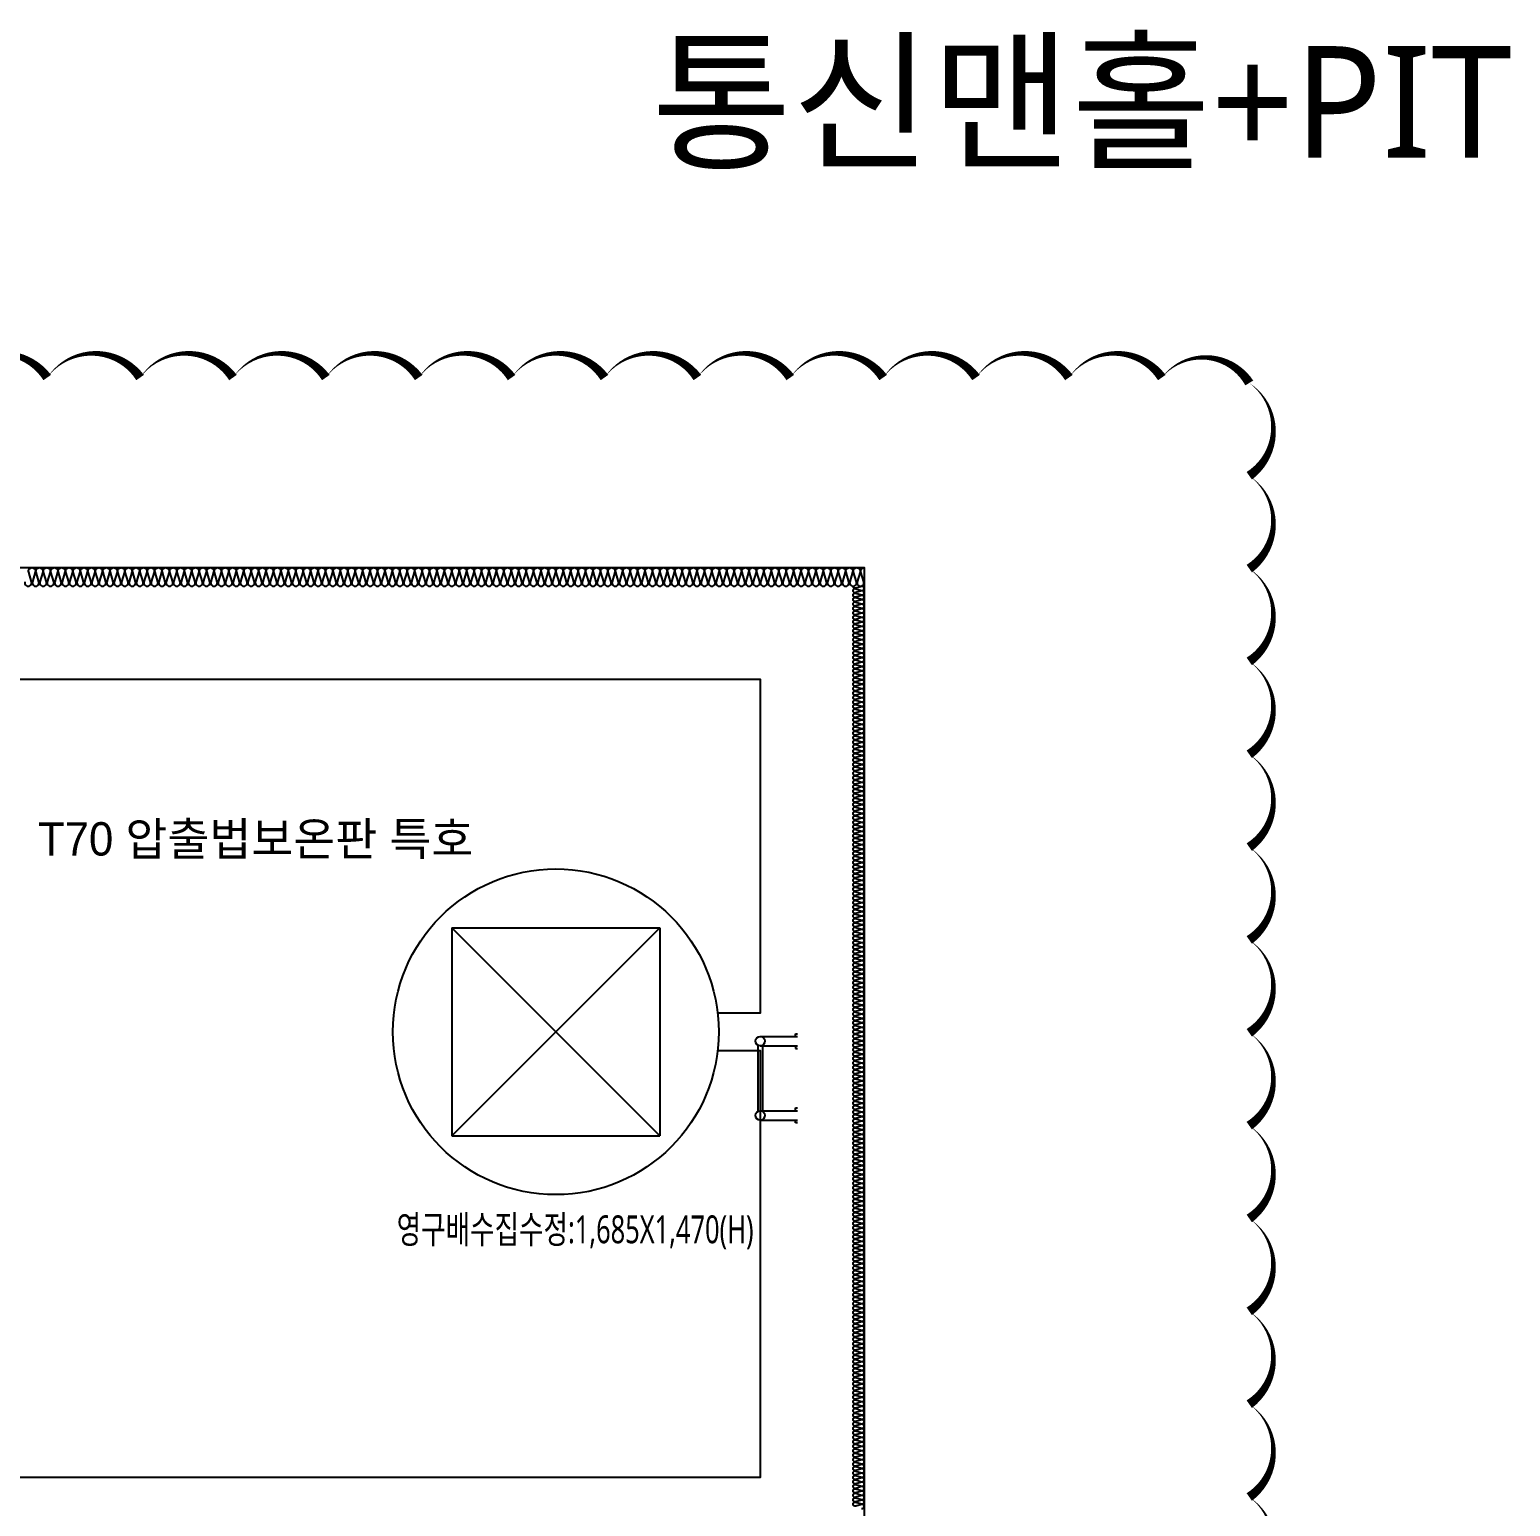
# Model space of a CAD drawing. Header units: millimetres. Extents: x 87841 to 185159, y 39599 to 152003.
# Drawn here: x 94321 to 102292, y 144049 to 152003 of the extents above; entities that cross this region are included whole.
import ezdxf
from ezdxf.enums import TextEntityAlignment as Align

# ---------------------------------------------------------------- set-up
doc = ezdxf.new("R2010")
doc.units = ezdxf.units.MM
doc.header["$LTSCALE"] = 300
for name, color, linetype in [('A-OPEN', 1, 'Continuous'), ('ISL', 251, 'Continuous'), ('슬래브라인', 7, 'Continuous'), ('철제사다리', 6, 'Continuous'), ('트랜치', 8, 'Continuous')]:
    doc.layers.add(name, color=color, linetype=linetype)
doc.layers.add('NOPLOT', color=191, linetype='Continuous', plot=False)
doc.layers.add('NOPLOT-TEXT', color=41, linetype='Continuous', plot=False)
doc.styles.add('200-06. 단열흡음계획도$0$200-06.단열흡음계획도$0$Gtx', font='Dotum.ttf')
doc.styles.add('맑은고딕', font='malgun.ttf')

# ---------------------------------------------------------------- blocks, each defined once
blk = doc.blocks.new('A$C61475c86')
at = {"layer": 'A-OPEN'}
for p, q in [((358.6, 612.7), (1478.6, 1732.6)), ((358.6, 1732.6), (1478.6, 612.7))]:
    blk.add_line(p, q, dxfattribs=at)
at = {"layer": '슬래브라인'}
for p, q in [((358.6, 1732.6), (358.6, 612.7)), ((358.6, 1732.6), (1478.6, 1732.6)), ((1478.6, 1732.6), (1478.6, 612.7)), ((358.6, 612.7), (1478.6, 612.7))]:
    blk.add_line(p, q, dxfattribs=at)
blk.add_circle((918.6, 1172.7), 877, dxfattribs=at)
at = {"layer": 'NOPLOT-TEXT', "style": '맑은고딕', "width": 0.7}
blk.add_text('영구배수집수정:1,685X1,470(H)', height=150, dxfattribs=at).set_placement((1022.4, 109), align=Align.MIDDLE_CENTER)

msp = doc.modelspace()

# ---------------------------------------------------------------- linework, layer by layer
at = {"layer": 'ISL', "elevation": 0}
msp.add_lwpolyline([(92053.6, 149105), (98813.6, 149105), (98813.6, 140545), (92053.6, 140545)], close=True, dxfattribs=at)
for points in [[(94295.9, 149029.3, 1.372593), (94331.3, 149029.3), (94315.9, 149080.8, -0.509267), (94333.6, 149105, -0.509267), (94351.3, 149080.8), (94335.9, 149029.3, 1.372593), (94371.3, 149029.3), (94355.9, 149080.8, -0.509267), (94373.6, 149105, -0.509267), (94391.3, 149080.8), (94375.9, 149029.3, 1.372593), (94411.3, 149029.3), (94395.9, 149080.8, -0.509267), (94413.6, 149105, -0.509267), (94431.3, 149080.8), (94415.9, 149029.3, 1.372593), (94451.3, 149029.3), (94435.9, 149080.8, -0.509267), (94453.6, 149105, -0.509267), (94471.3, 149080.8), (94455.9, 149029.3, 1.372593), (94491.3, 149029.3), (94475.9, 149080.8, -0.509267), (94493.6, 149105, -0.509267), (94511.3, 149080.8), (94495.9, 149029.3, 1.372593), (94531.3, 149029.3), (94515.9, 149080.8, -0.509267), (94533.6, 149105, -0.509267), (94551.3, 149080.8), (94535.9, 149029.3, 1.372593), (94571.3, 149029.3), (94555.9, 149080.8, -0.509267), (94573.6, 149105, -0.509267), (94591.3, 149080.8), (94575.9, 149029.3, 1.372593), (94611.3, 149029.3), (94595.9, 149080.8, -0.509267), (94613.6, 149105, -0.509267), (94631.3, 149080.8), (94615.9, 149029.3, 1.372593), (94651.3, 149029.3), (94635.9, 149080.8, -0.509267), (94653.6, 149105, -0.509267), (94671.3, 149080.8), (94655.9, 149029.3, 1.372593), (94691.3, 149029.3), (94675.9, 149080.8, -0.509267), (94693.6, 149105, -0.509267), (94711.3, 149080.8), (94695.9, 149029.3, 1.372593), (94731.3, 149029.3), (94715.9, 149080.8, -0.509267), (94733.6, 149105, -0.509267), (94751.3, 149080.8), (94735.9, 149029.3, 1.372593), (94771.3, 149029.3), (94755.9, 149080.8, -0.509267), (94773.6, 149105, -0.509267), (94791.3, 149080.8), (94775.9, 149029.3, 1.372593), (94811.3, 149029.3), (94795.9, 149080.8, -0.509267), (94813.6, 149105, -0.509267), (94831.3, 149080.8), (94815.9, 149029.3, 1.372593), (94851.3, 149029.3), (94835.9, 149080.8, -0.509267), (94853.6, 149105, -0.509267), (94871.3, 149080.8), (94855.9, 149029.3, 1.372593), (94891.3, 149029.3), (94875.9, 149080.8, -0.509267), (94893.6, 149105, -0.509267), (94911.3, 149080.8), (94895.9, 149029.3, 1.372593), (94931.3, 149029.3), (94915.9, 149080.8, -0.509267), (94933.6, 149105, -0.509267), (94951.3, 149080.8), (94935.9, 149029.3, 1.372593), (94971.3, 149029.3), (94955.9, 149080.8, -0.509267), (94973.6, 149105, -0.509267), (94991.3, 149080.8), (94975.9, 149029.3, 1.372593), (95011.3, 149029.3), (94995.9, 149080.8, -0.509267), (95013.6, 149105, -0.509267), (95031.3, 149080.8), (95015.9, 149029.3, 1.372593), (95051.3, 149029.3), (95035.9, 149080.8, -0.509267), (95053.6, 149105, -0.509267), (95071.3, 149080.8), (95055.9, 149029.3, 1.372593), (95091.3, 149029.3), (95075.9, 149080.8, -0.509267), (95093.6, 149105, -0.509267), (95111.3, 149080.8), (95095.9, 149029.3, 1.372593), (95131.3, 149029.3), (95115.9, 149080.8, -0.509267), (95133.6, 149105, -0.509267), (95151.3, 149080.8), (95135.9, 149029.3, 1.372593), (95171.3, 149029.3), (95155.9, 149080.8, -0.509267), (95173.6, 149105, -0.509267), (95191.3, 149080.8), (95175.9, 149029.3, 1.372593), (95211.3, 149029.3), (95195.9, 149080.8, -0.509267), (95213.6, 149105, -0.509267), (95231.3, 149080.8), (95215.9, 149029.3, 1.372593), (95251.3, 149029.3), (95235.9, 149080.8, -0.509267), (95253.6, 149105, -0.509267), (95271.3, 149080.8), (95255.9, 149029.3, 1.372593), (95291.3, 149029.3), (95275.9, 149080.8, -0.509267), (95293.6, 149105, -0.509267), (95311.3, 149080.8), (95295.9, 149029.3, 1.372593), (95331.3, 149029.3), (95315.9, 149080.8, -0.509267), (95333.6, 149105, -0.509267), (95351.3, 149080.8), (95335.9, 149029.3, 1.372593), (95371.3, 149029.3), (95355.9, 149080.8, -0.509267), (95373.6, 149105, -0.509267), (95391.3, 149080.8), (95375.9, 149029.3, 1.372593), (95411.3, 149029.3), (95395.9, 149080.8, -0.509267), (95413.6, 149105, -0.509267), (95431.3, 149080.8), (95415.9, 149029.3, 1.372593), (95451.3, 149029.3), (95435.9, 149080.8, -0.509267), (95453.6, 149105, -0.509267), (95471.3, 149080.8), (95455.9, 149029.3, 1.372593), (95491.3, 149029.3), (95475.9, 149080.8, -0.509267), (95493.6, 149105, -0.509267), (95511.3, 149080.8), (95495.9, 149029.3, 1.372593), (95531.3, 149029.3), (95515.9, 149080.8, -0.509267), (95533.6, 149105, -0.509267), (95551.3, 149080.8), (95535.9, 149029.3, 1.372593), (95571.3, 149029.3), (95555.9, 149080.8, -0.509267), (95573.6, 149105, -0.509267), (95591.3, 149080.8), (95575.9, 149029.3, 1.372593), (95611.3, 149029.3), (95595.9, 149080.8, -0.509267), (95613.6, 149105, -0.509267), (95631.3, 149080.8), (95615.9, 149029.3, 1.372593), (95651.3, 149029.3), (95635.9, 149080.8, -0.509267), (95653.6, 149105, -0.509267), (95671.3, 149080.8), (95655.9, 149029.3, 1.372593), (95691.3, 149029.3), (95675.9, 149080.8, -0.509267), (95693.6, 149105, -0.509267), (95711.3, 149080.8), (95695.9, 149029.3, 1.372593), (95731.3, 149029.3), (95715.9, 149080.8, -0.509267), (95733.6, 149105, -0.509267), (95751.3, 149080.8), (95735.9, 149029.3, 1.372593), (95771.3, 149029.3), (95755.9, 149080.8, -0.509267), (95773.6, 149105, -0.509267), (95791.3, 149080.8), (95775.9, 149029.3, 1.372593), (95811.3, 149029.3), (95795.9, 149080.8, -0.509267), (95813.6, 149105, -0.509267), (95831.3, 149080.8), (95815.9, 149029.3, 1.372593), (95851.3, 149029.3), (95835.9, 149080.8, -0.509267), (95853.6, 149105, -0.509267), (95871.3, 149080.8), (95855.9, 149029.3, 1.372593), (95891.3, 149029.3), (95875.9, 149080.8, -0.509267), (95893.6, 149105, -0.509267), (95911.3, 149080.8), (95895.9, 149029.3, 1.372593), (95931.3, 149029.3), (95915.9, 149080.8, -0.509267), (95933.6, 149105, -0.509267), (95951.3, 149080.8), (95935.9, 149029.3, 1.372593), (95971.3, 149029.3), (95955.9, 149080.8, -0.509267), (95973.6, 149105, -0.509267), (95991.3, 149080.8), (95975.9, 149029.3, 1.372593), (96011.3, 149029.3), (95995.9, 149080.8, -0.509267), (96013.6, 149105, -0.509267), (96031.3, 149080.8), (96015.9, 149029.3, 1.372593), (96051.3, 149029.3), (96035.9, 149080.8, -0.509267), (96053.6, 149105, -0.509267), (96071.3, 149080.8), (96055.9, 149029.3, 1.372593), (96091.3, 149029.3), (96075.9, 149080.8, -0.509267), (96093.6, 149105, -0.509267), (96111.3, 149080.8), (96095.9, 149029.3, 1.372593), (96131.3, 149029.3), (96115.9, 149080.8, -0.509267), (96133.6, 149105, -0.509267), (96151.3, 149080.8), (96135.9, 149029.3, 1.372593), (96171.3, 149029.3), (96155.9, 149080.8, -0.509267), (96173.6, 149105, -0.509267), (96191.3, 149080.8), (96175.9, 149029.3, 1.372593), (96211.3, 149029.3), (96195.9, 149080.8, -0.509267), (96213.6, 149105, -0.509267), (96231.3, 149080.8), (96215.9, 149029.3, 1.372593), (96251.3, 149029.3), (96235.9, 149080.8, -0.509267), (96253.6, 149105, -0.509267), (96271.3, 149080.8), (96255.9, 149029.3, 1.372593), (96291.3, 149029.3), (96275.9, 149080.8, -0.509267), (96293.6, 149105, -0.509267), (96311.3, 149080.8), (96295.9, 149029.3, 1.372593), (96331.3, 149029.3), (96315.9, 149080.8, -0.509267), (96333.6, 149105, -0.509267), (96351.3, 149080.8), (96335.9, 149029.3, 1.372593), (96371.3, 149029.3), (96355.9, 149080.8, -0.509267), (96373.6, 149105, -0.509267), (96391.3, 149080.8), (96375.9, 149029.3, 1.372593), (96411.3, 149029.3), (96395.9, 149080.8, -0.509267), (96413.6, 149105, -0.509267), (96431.3, 149080.8), (96415.9, 149029.3, 1.372593), (96451.3, 149029.3), (96435.9, 149080.8, -0.509267), (96453.6, 149105, -0.509267), (96471.3, 149080.8), (96455.9, 149029.3, 1.372593), (96491.3, 149029.3), (96475.9, 149080.8, -0.509267), (96493.6, 149105, -0.509267), (96511.3, 149080.8), (96495.9, 149029.3, 1.372593), (96531.3, 149029.3), (96515.9, 149080.8, -0.509267), (96533.6, 149105, -0.509267), (96551.3, 149080.8), (96535.9, 149029.3, 1.372593), (96571.3, 149029.3), (96555.9, 149080.8, -0.509267), (96573.6, 149105, -0.509267), (96591.3, 149080.8), (96575.9, 149029.3, 1.372593), (96611.3, 149029.3), (96595.9, 149080.8, -0.509267), (96613.6, 149105, -0.509267), (96631.3, 149080.8), (96615.9, 149029.3, 1.372593), (96651.3, 149029.3), (96635.9, 149080.8, -0.509267), (96653.6, 149105, -0.509267), (96671.3, 149080.8), (96655.9, 149029.3, 1.372593), (96691.3, 149029.3), (96675.9, 149080.8, -0.509267), (96693.6, 149105, -0.509267), (96711.3, 149080.8), (96695.9, 149029.3, 1.372593), (96731.3, 149029.3), (96715.9, 149080.8, -0.509267), (96733.6, 149105, -0.509267), (96751.3, 149080.8), (96735.9, 149029.3, 1.372593), (96771.3, 149029.3), (96755.9, 149080.8, -0.509267), (96773.6, 149105, -0.509267), (96791.3, 149080.8), (96775.9, 149029.3, 1.372593), (96811.3, 149029.3), (96795.9, 149080.8, -0.509267), (96813.6, 149105, -0.509267), (96831.3, 149080.8), (96815.9, 149029.3, 1.372593), (96851.3, 149029.3), (96835.9, 149080.8, -0.509267), (96853.6, 149105, -0.509267), (96871.3, 149080.8), (96855.9, 149029.3, 1.372593), (96891.3, 149029.3), (96875.9, 149080.8, -0.509267), (96893.6, 149105, -0.509267), (96911.3, 149080.8), (96895.9, 149029.3, 1.372593), (96931.3, 149029.3), (96915.9, 149080.8, -0.509267), (96933.6, 149105, -0.509267), (96951.3, 149080.8), (96935.9, 149029.3, 1.372593), (96971.3, 149029.3), (96955.9, 149080.8, -0.509267), (96973.6, 149105, -0.509267), (96991.3, 149080.8), (96975.9, 149029.3, 1.372593), (97011.3, 149029.3), (96995.9, 149080.8, -0.509267), (97013.6, 149105, -0.509267), (97031.3, 149080.8), (97015.9, 149029.3, 1.372593), (97051.3, 149029.3), (97035.9, 149080.8, -0.509267), (97053.6, 149105, -0.509267), (97071.3, 149080.8), (97055.9, 149029.3, 1.372593), (97091.3, 149029.3), (97075.9, 149080.8, -0.509267), (97093.6, 149105, -0.509267), (97111.3, 149080.8), (97095.9, 149029.3, 1.372593), (97131.3, 149029.3), (97115.9, 149080.8, -0.509267), (97133.6, 149105, -0.509267), (97151.3, 149080.8), (97135.9, 149029.3, 1.372593), (97171.3, 149029.3), (97155.9, 149080.8, -0.509267), (97173.6, 149105, -0.509267), (97191.3, 149080.8), (97175.9, 149029.3, 1.372593), (97211.3, 149029.3), (97195.9, 149080.8, -0.509267), (97213.6, 149105, -0.509267), (97231.3, 149080.8), (97215.9, 149029.3, 1.372593), (97251.3, 149029.3), (97235.9, 149080.8, -0.509267), (97253.6, 149105, -0.509267), (97271.3, 149080.8), (97255.9, 149029.3, 1.372593), (97291.3, 149029.3), (97275.9, 149080.8, -0.509267), (97293.6, 149105, -0.509267), (97311.3, 149080.8), (97295.9, 149029.3, 1.372593), (97331.3, 149029.3), (97315.9, 149080.8, -0.509267), (97333.6, 149105, -0.509267), (97351.3, 149080.8), (97335.9, 149029.3, 1.372593), (97371.3, 149029.3), (97355.9, 149080.8, -0.509267), (97373.6, 149105, -0.509267), (97391.3, 149080.8), (97375.9, 149029.3, 1.372593), (97411.3, 149029.3), (97395.9, 149080.8, -0.509267), (97413.6, 149105, -0.509267), (97431.3, 149080.8), (97415.9, 149029.3, 1.372593), (97451.3, 149029.3), (97435.9, 149080.8, -0.509267), (97453.6, 149105, -0.509267), (97471.3, 149080.8), (97455.9, 149029.3, 1.372593), (97491.3, 149029.3), (97475.9, 149080.8, -0.509267), (97493.6, 149105, -0.509267), (97511.3, 149080.8), (97495.9, 149029.3, 1.372593), (97531.3, 149029.3), (97515.9, 149080.8, -0.509267), (97533.6, 149105, -0.509267), (97551.3, 149080.8), (97535.9, 149029.3, 1.372593), (97571.3, 149029.3), (97555.9, 149080.8, -0.509267), (97573.6, 149105, -0.509267), (97591.3, 149080.8), (97575.9, 149029.3, 1.372593), (97611.3, 149029.3), (97595.9, 149080.8, -0.509267), (97613.6, 149105, -0.509267), (97631.3, 149080.8), (97615.9, 149029.3, 1.372593), (97651.3, 149029.3), (97635.9, 149080.8, -0.509267), (97653.6, 149105, -0.509267), (97671.3, 149080.8), (97655.9, 149029.3, 1.372593), (97691.3, 149029.3), (97675.9, 149080.8, -0.509267), (97693.6, 149105, -0.509267), (97711.3, 149080.8), (97695.9, 149029.3, 1.372593), (97731.3, 149029.3), (97715.9, 149080.8, -0.509267), (97733.6, 149105, -0.509267), (97751.3, 149080.8), (97735.9, 149029.3, 1.372593), (97771.3, 149029.3), (97755.9, 149080.8, -0.509267), (97773.6, 149105, -0.509267), (97791.3, 149080.8), (97775.9, 149029.3, 1.372593), (97811.3, 149029.3), (97795.9, 149080.8, -0.509267), (97813.6, 149105, -0.509267), (97831.3, 149080.8), (97815.9, 149029.3, 1.372593), (97851.3, 149029.3), (97835.9, 149080.8, -0.509267), (97853.6, 149105, -0.509267), (97871.3, 149080.8), (97855.9, 149029.3, 1.372593), (97891.3, 149029.3), (97875.9, 149080.8, -0.509267), (97893.6, 149105, -0.509267), (97911.3, 149080.8), (97895.9, 149029.3, 1.372593), (97931.3, 149029.3), (97915.9, 149080.8, -0.509267), (97933.6, 149105, -0.509267), (97951.3, 149080.8), (97935.9, 149029.3, 1.372593), (97971.3, 149029.3), (97955.9, 149080.8, -0.509267), (97973.6, 149105, -0.509267), (97991.3, 149080.8), (97975.9, 149029.3, 1.372593), (98011.3, 149029.3), (97995.9, 149080.8, -0.509267), (98013.6, 149105, -0.509267), (98031.3, 149080.8), (98015.9, 149029.3, 1.372593), (98051.3, 149029.3), (98035.9, 149080.8, -0.509267), (98053.6, 149105, -0.509267), (98071.3, 149080.8), (98055.9, 149029.3, 1.372593), (98091.3, 149029.3), (98075.9, 149080.8, -0.509267), (98093.6, 149105, -0.509267), (98111.3, 149080.8), (98095.9, 149029.3, 1.372593), (98131.3, 149029.3), (98115.9, 149080.8, -0.509267), (98133.6, 149105, -0.509267), (98151.3, 149080.8), (98135.9, 149029.3, 1.372593), (98171.3, 149029.3), (98155.9, 149080.8, -0.509267), (98173.6, 149105, -0.509267), (98191.3, 149080.8), (98175.9, 149029.3, 1.372593), (98211.3, 149029.3), (98195.9, 149080.8, -0.509267), (98213.6, 149105, -0.509267), (98231.3, 149080.8), (98215.9, 149029.3, 1.372593), (98251.3, 149029.3), (98235.9, 149080.8, -0.509267), (98253.6, 149105, -0.509267), (98271.3, 149080.8), (98255.9, 149029.3, 1.372593), (98291.3, 149029.3), (98275.9, 149080.8, -0.509267), (98293.6, 149105, -0.509267), (98311.3, 149080.8), (98295.9, 149029.3, 1.372593), (98331.3, 149029.3), (98315.9, 149080.8, -0.509267), (98333.6, 149105, -0.509267), (98351.3, 149080.8), (98335.9, 149029.3, 1.372593), (98371.3, 149029.3), (98355.9, 149080.8, -0.509267), (98373.6, 149105, -0.509267), (98391.3, 149080.8), (98375.9, 149029.3, 1.372593), (98411.3, 149029.3), (98395.9, 149080.8, -0.509267), (98413.6, 149105, -0.509267), (98431.3, 149080.8), (98415.9, 149029.3, 1.372593), (98451.3, 149029.3), (98435.9, 149080.8, -0.509267), (98453.6, 149105, -0.509267), (98471.3, 149080.8), (98455.9, 149029.3, 1.372593), (98491.3, 149029.3), (98475.9, 149080.8, -0.509267), (98493.6, 149105, -0.509267), (98511.3, 149080.8), (98495.9, 149029.3, 1.372593), (98531.3, 149029.3), (98515.9, 149080.8, -0.509267), (98533.6, 149105, -0.509267), (98551.3, 149080.8), (98535.9, 149029.3, 1.372593), (98571.3, 149029.3), (98555.9, 149080.8, -0.509267), (98573.6, 149105, -0.509267), (98591.3, 149080.8), (98575.9, 149029.3, 1.372593), (98611.3, 149029.3), (98595.9, 149080.8, -0.509267), (98613.6, 149105, -0.509267), (98631.3, 149080.8), (98615.9, 149029.3, 1.372593), (98651.3, 149029.3), (98635.9, 149080.8, -0.509267), (98653.6, 149105, -0.509267), (98671.3, 149080.8), (98655.9, 149029.3, 1.372593), (98691.3, 149029.3), (98675.9, 149080.8, -0.509267), (98693.6, 149105, -0.509267), (98711.3, 149080.8), (98695.9, 149029.3, 1.372593), (98731.3, 149029.3), (98715.9, 149080.8, -0.509267), (98733.6, 149105, -0.509267), (98751.3, 149080.8), (98735.9, 149029.3, 1.372593), (98771.3, 149029.3), (98755.9, 149080.8, -0.509267), (98773.6, 149105, -0.509267), (98791.3, 149080.8), (98775.9, 149029.3, 1.372593), (98811.3, 149029.3), (98795.9, 149080.8, -0.509267), (98813.6, 149105)], [(98799, 144038.4, 1.372593), (98799, 144059.6), (98768.1, 144050.4, -0.509267), (98753.6, 144061, -0.509267), (98768.1, 144071.6), (98799, 144062.4, 1.372593), (98799, 144083.6), (98768.1, 144074.4, -0.509267), (98753.6, 144085, -0.509267), (98768.1, 144095.6), (98799, 144086.4, 1.372593), (98799, 144107.6), (98768.1, 144098.4, -0.509267), (98753.6, 144109, -0.509267), (98768.1, 144119.6), (98799, 144110.4, 1.372593), (98799, 144131.6), (98768.1, 144122.4, -0.509267), (98753.6, 144133, -0.509267), (98768.1, 144143.6), (98799, 144134.4, 1.372593), (98799, 144155.6), (98768.1, 144146.4, -0.509267), (98753.6, 144157, -0.509267), (98768.1, 144167.6), (98799, 144158.4, 1.372593), (98799, 144179.6), (98768.1, 144170.4, -0.509267), (98753.6, 144181, -0.509267), (98768.1, 144191.6), (98799, 144182.4, 1.372593), (98799, 144203.6), (98768.1, 144194.4, -0.509267), (98753.6, 144205, -0.509267), (98768.1, 144215.6), (98799, 144206.4, 1.372593), (98799, 144227.6), (98768.1, 144218.4, -0.509267), (98753.6, 144229, -0.509267), (98768.1, 144239.6), (98799, 144230.4, 1.372593), (98799, 144251.6), (98768.1, 144242.4, -0.509267), (98753.6, 144253, -0.509267), (98768.1, 144263.6), (98799, 144254.4, 1.372593), (98799, 144275.6), (98768.1, 144266.4, -0.509267), (98753.6, 144277, -0.509267), (98768.1, 144287.6), (98799, 144278.4, 1.372593), (98799, 144299.6), (98768.1, 144290.4, -0.509267), (98753.6, 144301, -0.509267), (98768.1, 144311.6), (98799, 144302.4, 1.372593), (98799, 144323.6), (98768.1, 144314.4, -0.509267), (98753.6, 144325, -0.509267), (98768.1, 144335.6), (98799, 144326.4, 1.372593), (98799, 144347.6), (98768.1, 144338.4, -0.509267), (98753.6, 144349, -0.509267), (98768.1, 144359.6), (98799, 144350.4, 1.372593), (98799, 144371.6), (98768.1, 144362.4, -0.509267), (98753.6, 144373, -0.509267), (98768.1, 144383.6), (98799, 144374.4, 1.372593), (98799, 144395.6), (98768.1, 144386.4, -0.509267), (98753.6, 144397, -0.509267), (98768.1, 144407.6), (98799, 144398.4, 1.372593), (98799, 144419.6), (98768.1, 144410.4, -0.509267), (98753.6, 144421, -0.509267), (98768.1, 144431.6), (98799, 144422.4, 1.372593), (98799, 144443.6), (98768.1, 144434.4, -0.509267), (98753.6, 144445, -0.509267), (98768.1, 144455.6), (98799, 144446.4, 1.372593), (98799, 144467.6), (98768.1, 144458.4, -0.509267), (98753.6, 144469, -0.509267), (98768.1, 144479.6), (98799, 144470.4, 1.372593), (98799, 144491.6), (98768.1, 144482.4, -0.509267), (98753.6, 144493, -0.509267), (98768.1, 144503.6), (98799, 144494.4, 1.372593), (98799, 144515.6), (98768.1, 144506.4, -0.509267), (98753.6, 144517, -0.509267), (98768.1, 144527.6), (98799, 144518.4, 1.372593), (98799, 144539.6), (98768.1, 144530.4, -0.509267), (98753.6, 144541, -0.509267), (98768.1, 144551.6), (98799, 144542.4, 1.372593), (98799, 144563.6), (98768.1, 144554.4, -0.509267), (98753.6, 144565, -0.509267), (98768.1, 144575.6), (98799, 144566.4, 1.372593), (98799, 144587.6), (98768.1, 144578.4, -0.509267), (98753.6, 144589, -0.509267), (98768.1, 144599.6), (98799, 144590.4, 1.372593), (98799, 144611.6), (98768.1, 144602.4, -0.509267), (98753.6, 144613, -0.509267), (98768.1, 144623.6), (98799, 144614.4, 1.372593), (98799, 144635.6), (98768.1, 144626.4, -0.509267), (98753.6, 144637, -0.509267), (98768.1, 144647.6), (98799, 144638.4, 1.372593), (98799, 144659.6), (98768.1, 144650.4, -0.509267), (98753.6, 144661, -0.509267), (98768.1, 144671.6), (98799, 144662.4, 1.372593), (98799, 144683.6), (98768.1, 144674.4, -0.509267), (98753.6, 144685, -0.509267), (98768.1, 144695.6), (98799, 144686.4, 1.372593), (98799, 144707.6), (98768.1, 144698.4, -0.509267), (98753.6, 144709, -0.509267), (98768.1, 144719.6), (98799, 144710.4, 1.372593), (98799, 144731.6), (98768.1, 144722.4, -0.509267), (98753.6, 144733, -0.509267), (98768.1, 144743.6), (98799, 144734.4, 1.372593), (98799, 144755.6), (98768.1, 144746.4, -0.509267), (98753.6, 144757, -0.509267), (98768.1, 144767.6), (98799, 144758.4, 1.372593), (98799, 144779.6), (98768.1, 144770.4, -0.509267), (98753.6, 144781, -0.509267), (98768.1, 144791.6), (98799, 144782.4, 1.372593), (98799, 144803.6), (98768.1, 144794.4, -0.509267), (98753.6, 144805, -0.509267), (98768.1, 144815.6), (98799, 144806.4, 1.372593), (98799, 144827.6), (98768.1, 144818.4, -0.509267), (98753.6, 144829, -0.509267), (98768.1, 144839.6), (98799, 144830.4, 1.372593), (98799, 144851.6), (98768.1, 144842.4, -0.509267), (98753.6, 144853, -0.509267), (98768.1, 144863.6), (98799, 144854.4, 1.372593), (98799, 144875.6), (98768.1, 144866.4, -0.509267), (98753.6, 144877, -0.509267), (98768.1, 144887.6), (98799, 144878.4, 1.372593), (98799, 144899.6), (98768.1, 144890.4, -0.509267), (98753.6, 144901, -0.509267), (98768.1, 144911.6), (98799, 144902.4, 1.372593), (98799, 144923.6), (98768.1, 144914.4, -0.509267), (98753.6, 144925, -0.509267), (98768.1, 144935.6), (98799, 144926.4, 1.372593), (98799, 144947.6), (98768.1, 144938.4, -0.509267), (98753.6, 144949, -0.509267), (98768.1, 144959.6), (98799, 144950.4, 1.372593), (98799, 144971.6), (98768.1, 144962.4, -0.509267), (98753.6, 144973, -0.509267), (98768.1, 144983.6), (98799, 144974.4, 1.372593), (98799, 144995.6), (98768.1, 144986.4, -0.509267), (98753.6, 144997, -0.509267), (98768.1, 145007.6), (98799, 144998.4, 1.372593), (98799, 145019.6), (98768.1, 145010.4, -0.509267), (98753.6, 145021, -0.509267), (98768.1, 145031.6), (98799, 145022.4, 1.372593), (98799, 145043.6), (98768.1, 145034.4, -0.509267), (98753.6, 145045, -0.509267), (98768.1, 145055.6), (98799, 145046.4, 1.372593), (98799, 145067.6), (98768.1, 145058.4, -0.509267), (98753.6, 145069, -0.509267), (98768.1, 145079.6), (98799, 145070.4, 1.372593), (98799, 145091.6), (98768.1, 145082.4, -0.509267), (98753.6, 145093, -0.509267), (98768.1, 145103.6), (98799, 145094.4, 1.372593), (98799, 145115.6), (98768.1, 145106.4, -0.509267), (98753.6, 145117, -0.509267), (98768.1, 145127.6), (98799, 145118.4, 1.372593), (98799, 145139.6), (98768.1, 145130.4, -0.509267), (98753.6, 145141, -0.509267), (98768.1, 145151.6), (98799, 145142.4, 1.372593), (98799, 145163.6), (98768.1, 145154.4, -0.509267), (98753.6, 145165, -0.509267), (98768.1, 145175.6), (98799, 145166.4, 1.372593), (98799, 145187.6), (98768.1, 145178.4, -0.509267), (98753.6, 145189, -0.509267), (98768.1, 145199.6), (98799, 145190.4, 1.372593), (98799, 145211.6), (98768.1, 145202.4, -0.509267), (98753.6, 145213, -0.509267), (98768.1, 145223.6), (98799, 145214.4, 1.372593), (98799, 145235.6), (98768.1, 145226.4, -0.509267), (98753.6, 145237, -0.509267), (98768.1, 145247.6), (98799, 145238.4, 1.372593), (98799, 145259.6), (98768.1, 145250.4, -0.509267), (98753.6, 145261, -0.509267), (98768.1, 145271.6), (98799, 145262.4, 1.372593), (98799, 145283.6), (98768.1, 145274.4, -0.509267), (98753.6, 145285, -0.509267), (98768.1, 145295.6), (98799, 145286.4, 1.372593), (98799, 145307.6), (98768.1, 145298.4, -0.509267), (98753.6, 145309, -0.509267), (98768.1, 145319.6), (98799, 145310.4, 1.372593), (98799, 145331.6), (98768.1, 145322.4, -0.509267), (98753.6, 145333, -0.509267), (98768.1, 145343.6), (98799, 145334.4, 1.372593), (98799, 145355.6), (98768.1, 145346.4, -0.509267), (98753.6, 145357, -0.509267), (98768.1, 145367.6), (98799, 145358.4, 1.372593), (98799, 145379.6), (98768.1, 145370.4, -0.509267), (98753.6, 145381, -0.509267), (98768.1, 145391.6), (98799, 145382.4, 1.372593), (98799, 145403.6), (98768.1, 145394.4, -0.509267), (98753.6, 145405, -0.509267), (98768.1, 145415.6), (98799, 145406.4, 1.372593), (98799, 145427.6), (98768.1, 145418.4, -0.509267), (98753.6, 145429, -0.509267), (98768.1, 145439.6), (98799, 145430.4, 1.372593), (98799, 145451.6), (98768.1, 145442.4, -0.509267), (98753.6, 145453, -0.509267), (98768.1, 145463.6), (98799, 145454.4, 1.372593), (98799, 145475.6), (98768.1, 145466.4, -0.509267), (98753.6, 145477, -0.509267), (98768.1, 145487.6), (98799, 145478.4, 1.372593), (98799, 145499.6), (98768.1, 145490.4, -0.509267), (98753.6, 145501, -0.509267), (98768.1, 145511.6), (98799, 145502.4, 1.372593), (98799, 145523.6), (98768.1, 145514.4, -0.509267), (98753.6, 145525, -0.509267), (98768.1, 145535.6), (98799, 145526.4, 1.372593), (98799, 145547.6), (98768.1, 145538.4, -0.509267), (98753.6, 145549, -0.509267), (98768.1, 145559.6), (98799, 145550.4, 1.372593), (98799, 145571.6), (98768.1, 145562.4, -0.509267), (98753.6, 145573, -0.509267), (98768.1, 145583.6), (98799, 145574.4, 1.372593), (98799, 145595.6), (98768.1, 145586.4, -0.509267), (98753.6, 145597, -0.509267), (98768.1, 145607.6), (98799, 145598.4, 1.372593), (98799, 145619.6), (98768.1, 145610.4, -0.509267), (98753.6, 145621, -0.509267), (98768.1, 145631.6), (98799, 145622.4, 1.372593), (98799, 145643.6), (98768.1, 145634.4, -0.509267), (98753.6, 145645, -0.509267), (98768.1, 145655.6), (98799, 145646.4, 1.372593), (98799, 145667.6), (98768.1, 145658.4, -0.509267), (98753.6, 145669, -0.509267), (98768.1, 145679.6), (98799, 145670.4, 1.372593), (98799, 145691.6), (98768.1, 145682.4, -0.509267), (98753.6, 145693, -0.509267), (98768.1, 145703.6), (98799, 145694.4, 1.372593), (98799, 145715.6), (98768.1, 145706.4, -0.509267), (98753.6, 145717, -0.509267), (98768.1, 145727.6), (98799, 145718.4, 1.372593), (98799, 145739.6), (98768.1, 145730.4, -0.509267), (98753.6, 145741, -0.509267), (98768.1, 145751.6), (98799, 145742.4, 1.372593), (98799, 145763.6), (98768.1, 145754.4, -0.509267), (98753.6, 145765, -0.509267), (98768.1, 145775.6), (98799, 145766.4, 1.372593), (98799, 145787.6), (98768.1, 145778.4, -0.509267), (98753.6, 145789, -0.509267), (98768.1, 145799.6), (98799, 145790.4, 1.372593), (98799, 145811.6), (98768.1, 145802.4, -0.509267), (98753.6, 145813, -0.509267), (98768.1, 145823.6), (98799, 145814.4, 1.372593), (98799, 145835.6), (98768.1, 145826.4, -0.509267), (98753.6, 145837, -0.509267), (98768.1, 145847.6), (98799, 145838.4, 1.372593), (98799, 145859.6), (98768.1, 145850.4, -0.509267), (98753.6, 145861, -0.509267), (98768.1, 145871.6), (98799, 145862.4, 1.372593), (98799, 145883.6), (98768.1, 145874.4, -0.509267), (98753.6, 145885, -0.509267), (98768.1, 145895.6), (98799, 145886.4, 1.372593), (98799, 145907.6), (98768.1, 145898.4, -0.509267), (98753.6, 145909, -0.509267), (98768.1, 145919.6), (98799, 145910.4, 1.372593), (98799, 145931.6), (98768.1, 145922.4, -0.509267), (98753.6, 145933, -0.509267), (98768.1, 145943.6), (98799, 145934.4, 1.372593), (98799, 145955.6), (98768.1, 145946.4, -0.509267), (98753.6, 145957, -0.509267), (98768.1, 145967.6), (98799, 145958.4, 1.372593), (98799, 145979.6), (98768.1, 145970.4, -0.509267), (98753.6, 145981, -0.509267), (98768.1, 145991.6), (98799, 145982.4, 1.372593), (98799, 146003.6), (98768.1, 145994.4, -0.509267), (98753.6, 146005, -0.509267), (98768.1, 146015.6), (98799, 146006.4, 1.372593), (98799, 146027.6), (98768.1, 146018.4, -0.509267), (98753.6, 146029, -0.509267), (98768.1, 146039.6), (98799, 146030.4, 1.372593), (98799, 146051.6), (98768.1, 146042.4, -0.509267), (98753.6, 146053, -0.509267), (98768.1, 146063.6), (98799, 146054.4, 1.372593), (98799, 146075.6), (98768.1, 146066.4, -0.509267), (98753.6, 146077, -0.509267), (98768.1, 146087.6), (98799, 146078.4, 1.372593), (98799, 146099.6), (98768.1, 146090.4, -0.509267), (98753.6, 146101, -0.509267), (98768.1, 146111.6), (98799, 146102.4, 1.372593), (98799, 146123.6), (98768.1, 146114.4, -0.509267), (98753.6, 146125, -0.509267), (98768.1, 146135.6), (98799, 146126.4, 1.372593), (98799, 146147.6), (98768.1, 146138.4, -0.509267), (98753.6, 146149, -0.509267), (98768.1, 146159.6), (98799, 146150.4, 1.372593), (98799, 146171.6), (98768.1, 146162.4, -0.509267), (98753.6, 146173, -0.509267), (98768.1, 146183.6), (98799, 146174.4, 1.372593), (98799, 146195.6), (98768.1, 146186.4, -0.509267), (98753.6, 146197, -0.509267), (98768.1, 146207.6), (98799, 146198.4, 1.372593), (98799, 146219.6), (98768.1, 146210.4, -0.509267), (98753.6, 146221, -0.509267), (98768.1, 146231.6), (98799, 146222.4, 1.372593), (98799, 146243.6), (98768.1, 146234.4, -0.509267), (98753.6, 146245, -0.509267), (98768.1, 146255.6), (98799, 146246.4, 1.372593), (98799, 146267.6), (98768.1, 146258.4, -0.509267), (98753.6, 146269, -0.509267), (98768.1, 146279.6), (98799, 146270.4, 1.372593), (98799, 146291.6), (98768.1, 146282.4, -0.509267), (98753.6, 146293, -0.509267), (98768.1, 146303.6), (98799, 146294.4, 1.372593), (98799, 146315.6), (98768.1, 146306.4, -0.509267), (98753.6, 146317, -0.509267), (98768.1, 146327.6), (98799, 146318.4, 1.372593), (98799, 146339.6), (98768.1, 146330.4, -0.509267), (98753.6, 146341, -0.509267), (98768.1, 146351.6), (98799, 146342.4, 1.372593), (98799, 146363.6), (98768.1, 146354.4, -0.509267), (98753.6, 146365, -0.509267), (98768.1, 146375.6), (98799, 146366.4, 1.372593), (98799, 146387.6), (98768.1, 146378.4, -0.509267), (98753.6, 146389, -0.509267), (98768.1, 146399.6), (98799, 146390.4, 1.372593), (98799, 146411.6), (98768.1, 146402.4, -0.509267), (98753.6, 146413, -0.509267), (98768.1, 146423.6), (98799, 146414.4, 1.372593), (98799, 146435.6), (98768.1, 146426.4, -0.509267), (98753.6, 146437, -0.509267), (98768.1, 146447.6), (98799, 146438.4, 1.372593), (98799, 146459.6), (98768.1, 146450.4, -0.509267), (98753.6, 146461, -0.509267), (98768.1, 146471.6), (98799, 146462.4, 1.372593), (98799, 146483.6), (98768.1, 146474.4, -0.509267), (98753.6, 146485, -0.509267), (98768.1, 146495.6), (98799, 146486.4, 1.372593), (98799, 146507.6), (98768.1, 146498.4, -0.509267), (98753.6, 146509, -0.509267), (98768.1, 146519.6), (98799, 146510.4, 1.372593), (98799, 146531.6), (98768.1, 146522.4, -0.509267), (98753.6, 146533, -0.509267), (98768.1, 146543.6), (98799, 146534.4, 1.372593), (98799, 146555.6), (98768.1, 146546.4, -0.509267), (98753.6, 146557, -0.509267), (98768.1, 146567.6), (98799, 146558.4, 1.372593), (98799, 146579.6), (98768.1, 146570.4, -0.509267), (98753.6, 146581, -0.509267), (98768.1, 146591.6), (98799, 146582.4, 1.372593), (98799, 146603.6), (98768.1, 146594.4, -0.509267), (98753.6, 146605, -0.509267), (98768.1, 146615.6), (98799, 146606.4, 1.372593), (98799, 146627.6), (98768.1, 146618.4, -0.509267), (98753.6, 146629, -0.509267), (98768.1, 146639.6), (98799, 146630.4, 1.372593), (98799, 146651.6), (98768.1, 146642.4, -0.509267), (98753.6, 146653, -0.509267), (98768.1, 146663.6), (98799, 146654.4, 1.372593), (98799, 146675.6), (98768.1, 146666.4, -0.509267), (98753.6, 146677, -0.509267), (98768.1, 146687.6), (98799, 146678.4, 1.372593), (98799, 146699.6), (98768.1, 146690.4, -0.509267), (98753.6, 146701, -0.509267), (98768.1, 146711.6), (98799, 146702.4, 1.372593), (98799, 146723.6), (98768.1, 146714.4, -0.509267), (98753.6, 146725, -0.509267), (98768.1, 146735.6), (98799, 146726.4, 1.372593), (98799, 146747.6), (98768.1, 146738.4, -0.509267), (98753.6, 146749, -0.509267), (98768.1, 146759.6), (98799, 146750.4, 1.372593), (98799, 146771.6), (98768.1, 146762.4, -0.509267), (98753.6, 146773, -0.509267), (98768.1, 146783.6), (98799, 146774.4, 1.372593), (98799, 146795.6), (98768.1, 146786.4, -0.509267), (98753.6, 146797, -0.509267), (98768.1, 146807.6), (98799, 146798.4, 1.372593), (98799, 146819.6), (98768.1, 146810.4, -0.509267), (98753.6, 146821, -0.509267), (98768.1, 146831.6), (98799, 146822.4, 1.372593), (98799, 146843.6), (98768.1, 146834.4, -0.509267), (98753.6, 146845, -0.509267), (98768.1, 146855.6), (98799, 146846.4, 1.372593), (98799, 146867.6), (98768.1, 146858.4, -0.509267), (98753.6, 146869, -0.509267), (98768.1, 146879.6), (98799, 146870.4, 1.372593), (98799, 146891.6), (98768.1, 146882.4, -0.509267), (98753.6, 146893, -0.509267), (98768.1, 146903.6), (98799, 146894.4, 1.372593), (98799, 146915.6), (98768.1, 146906.4, -0.509267), (98753.6, 146917, -0.509267), (98768.1, 146927.6), (98799, 146918.4, 1.372593), (98799, 146939.6), (98768.1, 146930.4, -0.509267), (98753.6, 146941, -0.509267), (98768.1, 146951.6), (98799, 146942.4, 1.372593), (98799, 146963.6), (98768.1, 146954.4, -0.509267), (98753.6, 146965, -0.509267), (98768.1, 146975.6), (98799, 146966.4, 1.372593), (98799, 146987.6), (98768.1, 146978.4, -0.509267), (98753.6, 146989, -0.509267), (98768.1, 146999.6), (98799, 146990.4, 1.372593), (98799, 147011.6), (98768.1, 147002.4, -0.509267), (98753.6, 147013, -0.509267), (98768.1, 147023.6), (98799, 147014.4, 1.372593), (98799, 147035.6), (98768.1, 147026.4, -0.509267), (98753.6, 147037, -0.509267), (98768.1, 147047.6), (98799, 147038.4, 1.372593), (98799, 147059.6), (98768.1, 147050.4, -0.509267), (98753.6, 147061, -0.509267), (98768.1, 147071.6), (98799, 147062.4, 1.372593), (98799, 147083.6), (98768.1, 147074.4, -0.509267), (98753.6, 147085, -0.509267), (98768.1, 147095.6), (98799, 147086.4, 1.372593), (98799, 147107.6), (98768.1, 147098.4, -0.509267), (98753.6, 147109, -0.509267), (98768.1, 147119.6), (98799, 147110.4, 1.372593), (98799, 147131.6), (98768.1, 147122.4, -0.509267), (98753.6, 147133, -0.509267), (98768.1, 147143.6), (98799, 147134.4, 1.372593), (98799, 147155.6), (98768.1, 147146.4, -0.509267), (98753.6, 147157, -0.509267), (98768.1, 147167.6), (98799, 147158.4, 1.372593), (98799, 147179.6), (98768.1, 147170.4, -0.509267), (98753.6, 147181, -0.509267), (98768.1, 147191.6), (98799, 147182.4, 1.372593), (98799, 147203.6), (98768.1, 147194.4, -0.509267), (98753.6, 147205, -0.509267), (98768.1, 147215.6), (98799, 147206.4, 1.372593), (98799, 147227.6), (98768.1, 147218.4, -0.509267), (98753.6, 147229, -0.509267), (98768.1, 147239.6), (98799, 147230.4, 1.372593), (98799, 147251.6), (98768.1, 147242.4, -0.509267), (98753.6, 147253, -0.509267), (98768.1, 147263.6), (98799, 147254.4, 1.372593), (98799, 147275.6), (98768.1, 147266.4, -0.509267), (98753.6, 147277, -0.509267), (98768.1, 147287.6), (98799, 147278.4, 1.372593), (98799, 147299.6), (98768.1, 147290.4, -0.509267), (98753.6, 147301, -0.509267), (98768.1, 147311.6), (98799, 147302.4, 1.372593), (98799, 147323.6), (98768.1, 147314.4, -0.509267), (98753.6, 147325, -0.509267), (98768.1, 147335.6), (98799, 147326.4, 1.372593), (98799, 147347.6), (98768.1, 147338.4, -0.509267), (98753.6, 147349, -0.509267), (98768.1, 147359.6), (98799, 147350.4, 1.372593), (98799, 147371.6), (98768.1, 147362.4, -0.509267), (98753.6, 147373, -0.509267), (98768.1, 147383.6), (98799, 147374.4, 1.372593), (98799, 147395.6), (98768.1, 147386.4, -0.509267), (98753.6, 147397, -0.509267), (98768.1, 147407.6), (98799, 147398.4, 1.372593), (98799, 147419.6), (98768.1, 147410.4, -0.509267), (98753.6, 147421, -0.509267), (98768.1, 147431.6), (98799, 147422.4, 1.372593), (98799, 147443.6), (98768.1, 147434.4, -0.509267), (98753.6, 147445, -0.509267), (98768.1, 147455.6), (98799, 147446.4, 1.372593), (98799, 147467.6), (98768.1, 147458.4, -0.509267), (98753.6, 147469, -0.509267), (98768.1, 147479.6), (98799, 147470.4, 1.372593), (98799, 147491.6), (98768.1, 147482.4, -0.509267), (98753.6, 147493, -0.509267), (98768.1, 147503.6), (98799, 147494.4, 1.372593), (98799, 147515.6), (98768.1, 147506.4, -0.509267), (98753.6, 147517, -0.509267), (98768.1, 147527.6), (98799, 147518.4, 1.372593), (98799, 147539.6), (98768.1, 147530.4, -0.509267), (98753.6, 147541, -0.509267), (98768.1, 147551.6), (98799, 147542.4, 1.372593), (98799, 147563.6), (98768.1, 147554.4, -0.509267), (98753.6, 147565, -0.509267), (98768.1, 147575.6), (98799, 147566.4, 1.372593), (98799, 147587.6), (98768.1, 147578.4, -0.509267), (98753.6, 147589, -0.509267), (98768.1, 147599.6), (98799, 147590.4, 1.372593), (98799, 147611.6), (98768.1, 147602.4, -0.509267), (98753.6, 147613, -0.509267), (98768.1, 147623.6), (98799, 147614.4, 1.372593), (98799, 147635.6), (98768.1, 147626.4, -0.509267), (98753.6, 147637, -0.509267), (98768.1, 147647.6), (98799, 147638.4, 1.372593), (98799, 147659.6), (98768.1, 147650.4, -0.509267), (98753.6, 147661, -0.509267), (98768.1, 147671.6), (98799, 147662.4, 1.372593), (98799, 147683.6), (98768.1, 147674.4, -0.509267), (98753.6, 147685, -0.509267), (98768.1, 147695.6), (98799, 147686.4, 1.372593), (98799, 147707.6), (98768.1, 147698.4, -0.509267), (98753.6, 147709, -0.509267), (98768.1, 147719.6), (98799, 147710.4, 1.372593), (98799, 147731.6), (98768.1, 147722.4, -0.509267), (98753.6, 147733, -0.509267), (98768.1, 147743.6), (98799, 147734.4, 1.372593), (98799, 147755.6), (98768.1, 147746.4, -0.509267), (98753.6, 147757, -0.509267), (98768.1, 147767.6), (98799, 147758.4, 1.372593), (98799, 147779.6), (98768.1, 147770.4, -0.509267), (98753.6, 147781, -0.509267), (98768.1, 147791.6), (98799, 147782.4, 1.372593), (98799, 147803.6), (98768.1, 147794.4, -0.509267), (98753.6, 147805, -0.509267), (98768.1, 147815.6), (98799, 147806.4, 1.372593), (98799, 147827.6), (98768.1, 147818.4, -0.509267), (98753.6, 147829, -0.509267), (98768.1, 147839.6), (98799, 147830.4, 1.372593), (98799, 147851.6), (98768.1, 147842.4, -0.509267), (98753.6, 147853, -0.509267), (98768.1, 147863.6), (98799, 147854.4, 1.372593), (98799, 147875.6), (98768.1, 147866.4, -0.509267), (98753.6, 147877, -0.509267), (98768.1, 147887.6), (98799, 147878.4, 1.372593), (98799, 147899.6), (98768.1, 147890.4, -0.509267), (98753.6, 147901, -0.509267), (98768.1, 147911.6), (98799, 147902.4, 1.372593), (98799, 147923.6), (98768.1, 147914.4, -0.509267), (98753.6, 147925, -0.509267), (98768.1, 147935.6), (98799, 147926.4, 1.372593), (98799, 147947.6), (98768.1, 147938.4, -0.509267), (98753.6, 147949, -0.509267), (98768.1, 147959.6), (98799, 147950.4, 1.372593), (98799, 147971.6), (98768.1, 147962.4, -0.509267), (98753.6, 147973, -0.509267), (98768.1, 147983.6), (98799, 147974.4, 1.372593), (98799, 147995.6), (98768.1, 147986.4, -0.509267), (98753.6, 147997, -0.509267), (98768.1, 148007.6), (98799, 147998.4, 1.372593), (98799, 148019.6), (98768.1, 148010.4, -0.509267), (98753.6, 148021, -0.509267), (98768.1, 148031.6), (98799, 148022.4, 1.372593), (98799, 148043.6), (98768.1, 148034.4, -0.509267), (98753.6, 148045, -0.509267), (98768.1, 148055.6), (98799, 148046.4, 1.372593), (98799, 148067.6), (98768.1, 148058.4, -0.509267), (98753.6, 148069, -0.509267), (98768.1, 148079.6), (98799, 148070.4, 1.372593), (98799, 148091.6), (98768.1, 148082.4, -0.509267), (98753.6, 148093, -0.509267), (98768.1, 148103.6), (98799, 148094.4, 1.372593), (98799, 148115.6), (98768.1, 148106.4, -0.509267), (98753.6, 148117, -0.509267), (98768.1, 148127.6), (98799, 148118.4, 1.372593), (98799, 148139.6), (98768.1, 148130.4, -0.509267), (98753.6, 148141, -0.509267), (98768.1, 148151.6), (98799, 148142.4, 1.372593), (98799, 148163.6), (98768.1, 148154.4, -0.509267), (98753.6, 148165, -0.509267), (98768.1, 148175.6), (98799, 148166.4, 1.372593), (98799, 148187.6), (98768.1, 148178.4, -0.509267), (98753.6, 148189, -0.509267), (98768.1, 148199.6), (98799, 148190.4, 1.372593), (98799, 148211.6), (98768.1, 148202.4, -0.509267), (98753.6, 148213, -0.509267), (98768.1, 148223.6), (98799, 148214.4, 1.372593), (98799, 148235.6), (98768.1, 148226.4, -0.509267), (98753.6, 148237, -0.509267), (98768.1, 148247.6), (98799, 148238.4, 1.372593), (98799, 148259.6), (98768.1, 148250.4, -0.509267), (98753.6, 148261, -0.509267), (98768.1, 148271.6), (98799, 148262.4, 1.372593), (98799, 148283.6), (98768.1, 148274.4, -0.509267), (98753.6, 148285, -0.509267), (98768.1, 148295.6), (98799, 148286.4, 1.372593), (98799, 148307.6), (98768.1, 148298.4, -0.509267), (98753.6, 148309, -0.509267), (98768.1, 148319.6), (98799, 148310.4, 1.372593), (98799, 148331.6), (98768.1, 148322.4, -0.509267), (98753.6, 148333, -0.509267), (98768.1, 148343.6), (98799, 148334.4, 1.372593), (98799, 148355.6), (98768.1, 148346.4, -0.509267), (98753.6, 148357, -0.509267), (98768.1, 148367.6), (98799, 148358.4, 1.372593), (98799, 148379.6), (98768.1, 148370.4, -0.509267), (98753.6, 148381, -0.509267), (98768.1, 148391.6), (98799, 148382.4, 1.372593), (98799, 148403.6), (98768.1, 148394.4, -0.509267), (98753.6, 148405, -0.509267), (98768.1, 148415.6), (98799, 148406.4, 1.372593), (98799, 148427.6), (98768.1, 148418.4, -0.509267), (98753.6, 148429, -0.509267), (98768.1, 148439.6), (98799, 148430.4, 1.372593), (98799, 148451.6), (98768.1, 148442.4, -0.509267), (98753.6, 148453, -0.509267), (98768.1, 148463.6), (98799, 148454.4, 1.372593), (98799, 148475.6), (98768.1, 148466.4, -0.509267), (98753.6, 148477, -0.509267), (98768.1, 148487.6), (98799, 148478.4, 1.372593), (98799, 148499.6), (98768.1, 148490.4, -0.509267), (98753.6, 148501, -0.509267), (98768.1, 148511.6), (98799, 148502.4, 1.372593), (98799, 148523.6), (98768.1, 148514.4, -0.509267), (98753.6, 148525, -0.509267), (98768.1, 148535.6), (98799, 148526.4, 1.372593), (98799, 148547.6), (98768.1, 148538.4, -0.509267), (98753.6, 148549, -0.509267), (98768.1, 148559.6), (98799, 148550.4, 1.372593), (98799, 148571.6), (98768.1, 148562.4, -0.509267), (98753.6, 148573, -0.509267), (98768.1, 148583.6), (98799, 148574.4, 1.372593), (98799, 148595.6), (98768.1, 148586.4, -0.509267), (98753.6, 148597, -0.509267), (98768.1, 148607.6), (98799, 148598.4, 1.372593), (98799, 148619.6), (98768.1, 148610.4, -0.509267), (98753.6, 148621, -0.509267), (98768.1, 148631.6), (98799, 148622.4, 1.372593), (98799, 148643.6), (98768.1, 148634.4, -0.509267), (98753.6, 148645, -0.509267), (98768.1, 148655.6), (98799, 148646.4, 1.372593), (98799, 148667.6), (98768.1, 148658.4, -0.509267), (98753.6, 148669, -0.509267), (98768.1, 148679.6), (98799, 148670.4, 1.372593), (98799, 148691.6), (98768.1, 148682.4, -0.509267), (98753.6, 148693, -0.509267), (98768.1, 148703.6), (98799, 148694.4, 1.372593), (98799, 148715.6), (98768.1, 148706.4, -0.509267), (98753.6, 148717, -0.509267), (98768.1, 148727.6), (98799, 148718.4, 1.372593), (98799, 148739.6), (98768.1, 148730.4, -0.509267), (98753.6, 148741, -0.509267), (98768.1, 148751.6), (98799, 148742.4, 1.372593), (98799, 148763.6), (98768.1, 148754.4, -0.509267), (98753.6, 148765, -0.509267), (98768.1, 148775.6), (98799, 148766.4, 1.372593), (98799, 148787.6), (98768.1, 148778.4, -0.509267), (98753.6, 148789, -0.509267), (98768.1, 148799.6), (98799, 148790.4, 1.372593), (98799, 148811.6), (98768.1, 148802.4, -0.509267), (98753.6, 148813, -0.509267), (98768.1, 148823.6), (98799, 148814.4, 1.372593), (98799, 148835.6), (98768.1, 148826.4, -0.509267), (98753.6, 148837, -0.509267), (98768.1, 148847.6), (98799, 148838.4, 1.372593), (98799, 148859.6), (98768.1, 148850.4, -0.509267), (98753.6, 148861, -0.509267), (98768.1, 148871.6), (98799, 148862.4, 1.372593), (98799, 148883.6), (98768.1, 148874.4, -0.509267), (98753.6, 148885, -0.509267), (98768.1, 148895.6), (98799, 148886.4, 1.372593), (98799, 148907.6), (98768.1, 148898.4, -0.509267), (98753.6, 148909, -0.509267), (98768.1, 148919.6), (98799, 148910.4, 1.372593), (98799, 148931.6), (98768.1, 148922.4, -0.509267), (98753.6, 148933, -0.509267), (98768.1, 148943.6), (98799, 148934.4, 1.372593), (98799, 148955.6), (98768.1, 148946.4, -0.509267), (98753.6, 148957, -0.509267), (98768.1, 148967.6), (98799, 148958.4, 1.372593), (98799, 148979.6), (98768.1, 148970.4, -0.509267), (98753.6, 148981, -0.509267), (98768.1, 148991.6), (98799, 148982.4, 1.372593), (98799, 149003.6), (98768.1, 148994.4, -0.508927), (98753.6, 149005, -0.508927)]]:
    msp.add_lwpolyline(points, format="xyb", dxfattribs=at)
at = {"layer": 'NOPLOT'}
msp.add_lwpolyline([(93915.6, 150128.7, 0, 50, -0.520567), (94415.6, 150128.7, 0, 50, -0.520567), (94915.6, 150128.7, 0, 50, -0.520567), (95415.6, 150128.7, 0, 50, -0.520567), (95915.6, 150128.7, 0, 50, -0.520567), (96415.6, 150128.7, 0, 50, -0.520567), (96915.6, 150128.7, 0, 50, -0.520567), (97415.6, 150128.7, 0, 50, -0.520567), (97915.6, 150128.7, 0, 50, -0.520567), (98415.6, 150128.7, 0, 50, -0.520567), (98915.6, 150128.7, 0, 50, -0.520567), (99415.6, 150128.7, 0, 50, -0.520567), (99915.6, 150128.7, 0, 50, -0.520567), (100415.6, 150128.7, 0, 50, -0.520567), (100886.5, 150099.6, 0, 50, -0.520567), (100886.5, 149599.6, 0, 50, -0.520567), (100886.5, 149099.6, 0, 50, -0.520567), (100886.5, 148599.6, 0, 50, -0.520567), (100886.5, 148099.6, 0, 50, -0.520567), (100886.5, 147599.6, 0, 50, -0.520567), (100886.5, 147099.6, 0, 50, -0.520567), (100886.5, 146599.6, 0, 50, -0.520567), (100886.5, 146099.6, 0, 50, -0.520567), (100886.5, 145599.6, 0, 50, -0.520567), (100886.5, 145099.6, 0, 50, -0.520567), (100886.5, 144599.6, 0, 50, -0.520567), (100886.5, 144099.6, 0, 50, -0.520567), (100886.5, 143599.6, 0, 50, -0.520567)], format="xyseb", dxfattribs=at)
at = {"layer": '철제사다리', "color": 4, "ltscale": 0.5}
for p, q in [((98443.6, 146580.4), (98443.6, 146595)), ((98443.6, 146595), (98453.6, 146595)), ((98240.9, 146533), (98240.9, 146177)), ((98253.6, 146580.4), (98453.6, 146580.4)), ((98253.6, 146529.6), (98453.6, 146529.6)), ((98266.3, 146533), (98266.3, 146177)), ((98443.6, 146529.6), (98443.6, 146515)), ((98443.6, 146515), (98453.6, 146515)), ((98442.8, 146180.4), (98442.8, 146195)), ((98442.8, 146195), (98453.6, 146195)), ((98253.6, 146180.4), (98453.6, 146180.4)), ((98253.6, 146129.6), (98453.6, 146129.6)), ((98442.8, 146115), (98442.8, 146129.6)), ((98453.6, 146115), (98442.8, 146115))]:
    msp.add_line(p, q, dxfattribs=at)
for centre in [(98253.6, 146555), (98253.6, 146155)]:
    msp.add_circle(centre, 25.4, dxfattribs=at)
at = {"layer": '트랜치', "elevation": 0}
msp.add_lwpolyline([(98024.9, 146505), (98253.6, 146505), (98253.6, 144205), (93153.6, 144205), (93153.6, 144705), (92653.6, 144705), (92653.6, 148005), (93153.6, 148005), (93153.6, 148505), (98253.6, 148505), (98253.6, 146705), (98024.9, 146705)], dxfattribs=at)

# ---------------------------------------------------------------- block references
at = {"layer": 'ISL'}
msp.add_blockref('A$C61475c86', (96235, 145432.4), dxfattribs=at)

# ---------------------------------------------------------------- texts
at = {"layer": 'NOPLOT', "style": '200-06. 단열흡음계획도$0$200-06.단열흡음계획도$0$Gtx'}
msp.add_text('T70 압출법보온판 특호', height=180, dxfattribs=at).set_placement((94365.5, 147554.2))
at = {"layer": 'NOPLOT-TEXT', "style": '맑은고딕'}
msp.add_text('통신맨홀+PIT', height=600, dxfattribs=at).set_placement((97669.6, 151313.5))

doc.saveas('drawing.dxf')
